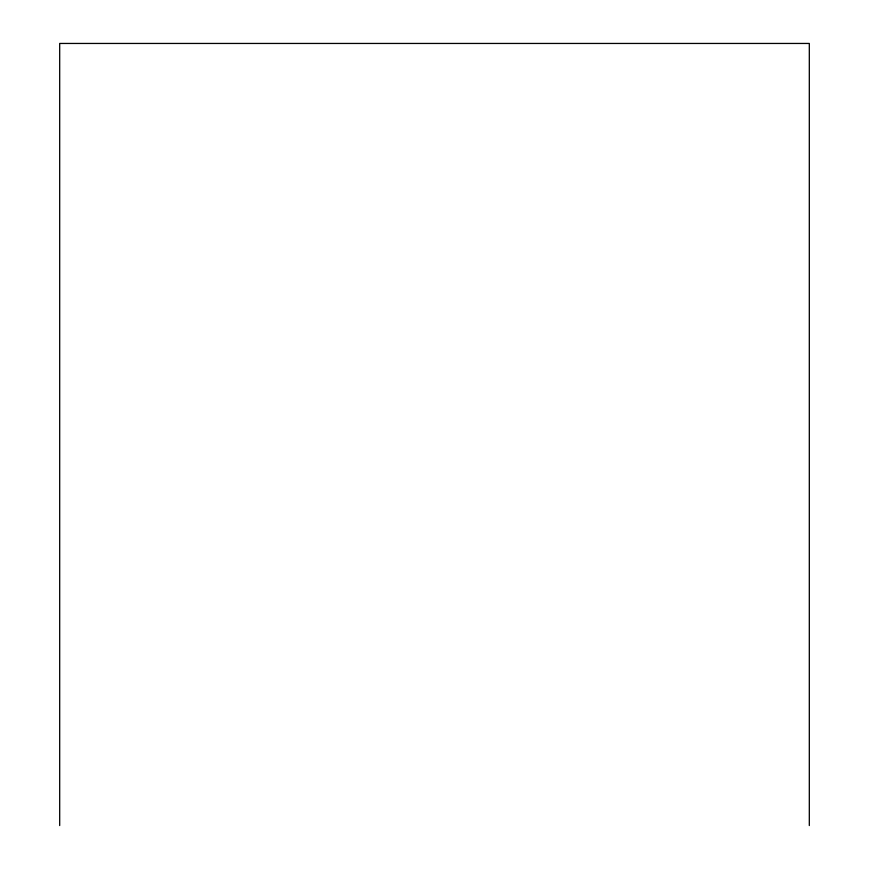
<?xml version="1.0" encoding="UTF-8"?>
<svg xmlns="http://www.w3.org/2000/svg" width="869" height="869" viewBox="0 0 869 869"><rect width="100%" height="100%" fill="white"/><g stroke="black" fill="none" stroke-linecap="round" stroke-linejoin="round"><path stroke-width="1.3" d="M809.311 825.55L809.311 43.45L59.689 43.45L59.689 825.55"/></g></svg>
